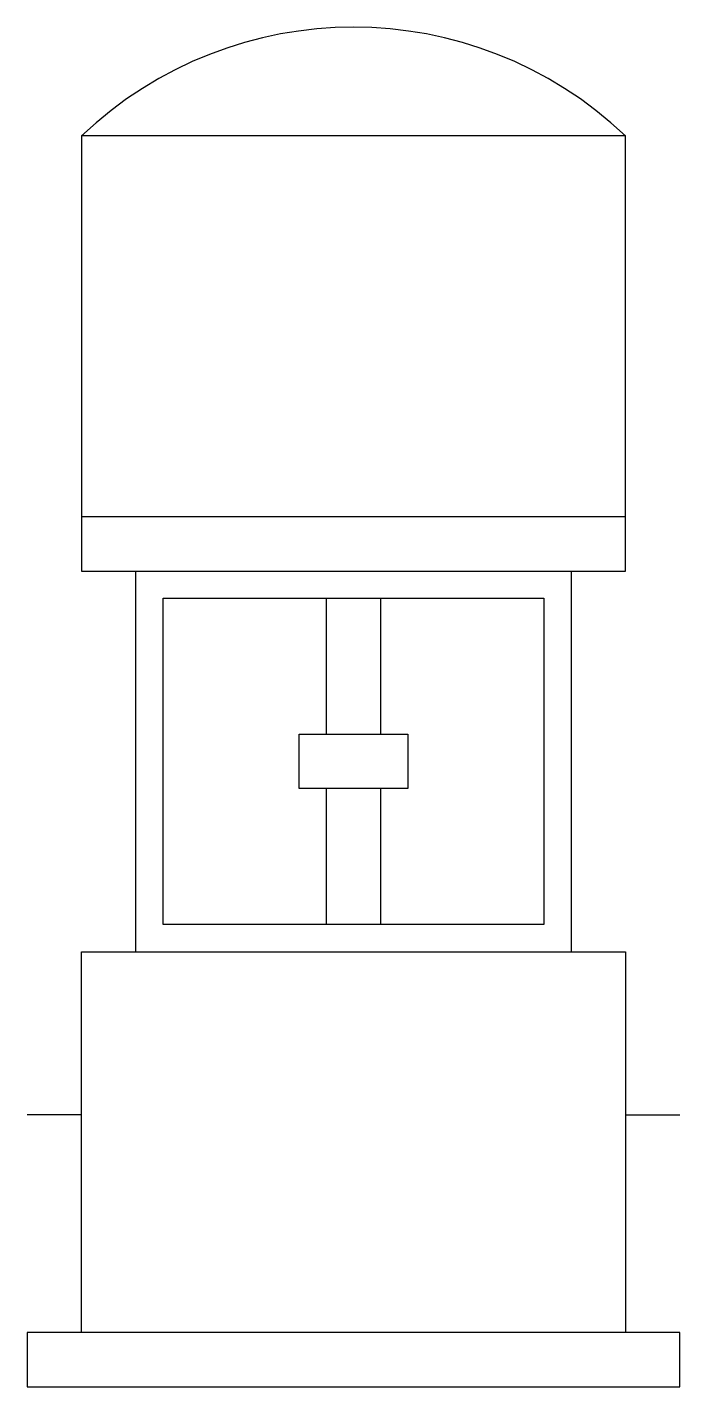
# Model space of a CAD drawing. Extents: x -0.38 to 0.38, y -0.19 to 1.38.
import ezdxf

# ---------------------------------------------------------------- set-up
doc = ezdxf.new("R2010")
doc.units = 0
doc.layers.add('6', color=6, linetype='CONTINUOUS')

msp = doc.modelspace()

# ---------------------------------------------------------------- linework, layer by layer
at = {"layer": '6', "color": 0}
for points in [[(-0.3125, 0.75), (0.3125, 0.75), (0.3125, 1.25), (-0.3125, 1.25)], [(-0.3125, 1.25), (-0.3125, 0.75)], [(-0.3125, 0.8125), (0.3125, 0.8125)], [(-0.25, 0.3125), (-0.25, 0.75)], [(0.25, 0.75), (0.25, 0.3125)], [(-0.03125, 0.71875), (-0.03125, 0.5625)], [(0.03125, 0.5625), (0.03125, 0.71875)], [(-0.03125, 0.5), (-0.03125, 0.34375)], [(0.03125, 0.34375), (0.03125, 0.5)], [(-0.3125, 0.125), (-0.375, 0.125)], [(0.3125, 0.125), (0.375, 0.125)], [(-0.3125, -0.125), (-0.375, -0.125), (-0.375, -0.1875), (0.375, -0.1875), (0.375, -0.125), (0.3125, -0.125)]]:
    msp.add_lwpolyline(points, dxfattribs=at)
for points in [[(-0.21875, 0.34375), (-0.21875, 0.71875), (0.21875, 0.71875), (0.21875, 0.34375)], [(-0.0625, 0.5), (-0.0625, 0.5625), (0.0625, 0.5625), (0.0625, 0.5)], [(-0.3125, -0.125), (-0.3125, 0.3125), (0.3125, 0.3125), (0.3125, -0.125)]]:
    msp.add_lwpolyline(points, close=True, dxfattribs=at)
msp.add_arc((0, 0.92188), 0.45312, 46.39718, 133.60282, dxfattribs=at)

doc.saveas('drawing.dxf')
